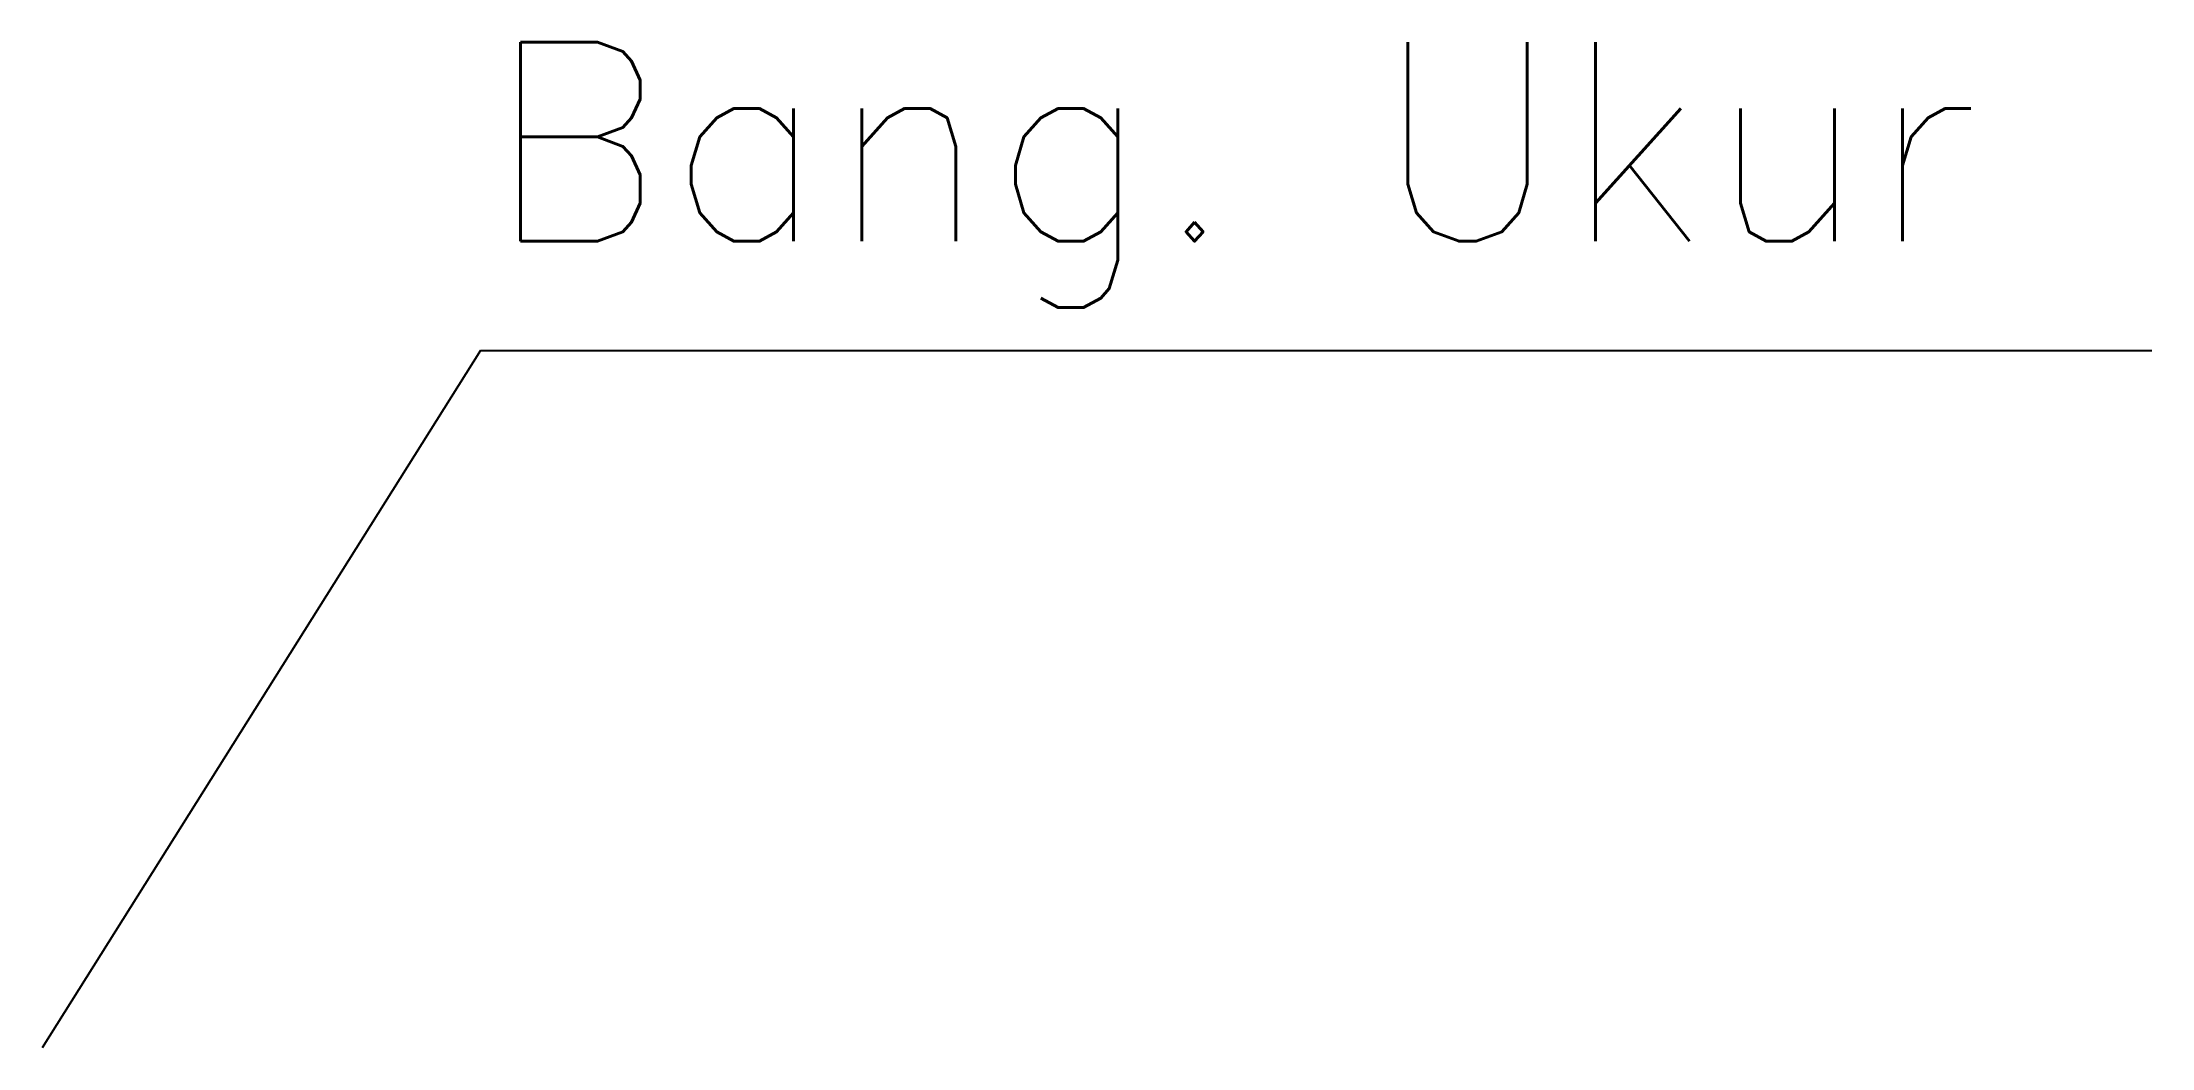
# Model space of a CAD drawing. Header units: metres. Extents: x 17.92 to 20.57, y 16.55 to 17.81.
import ezdxf

# ---------------------------------------------------------------- set-up
doc = ezdxf.new("R2010")
doc.units = ezdxf.units.M
doc.header["$MEASUREMENT"] = 0
doc.layers.get('0').update_dxf_attribs({"linetype": 'CONTINUOUS'})
doc.styles.get("Standard").update_dxf_attribs({"font": 'Simplex.shx'})

msp = doc.modelspace()

# ---------------------------------------------------------------- linework, layer by layer
at = {"color": 3, "linetype": 'Continuous'}
for q in [(17.9196, 16.5493), (20.5691, 17.4251)]:
    msp.add_line((18.4702, 17.4251), q, dxfattribs=at)

# ---------------------------------------------------------------- texts
at = {"color": 3, "linetype": 'Continuous', "ltscale": 0.6}
msp.add_text('Bang. Ukur', height=0.25, dxfattribs=at).set_placement((18.4776, 17.5624))

doc.saveas('drawing.dxf')
